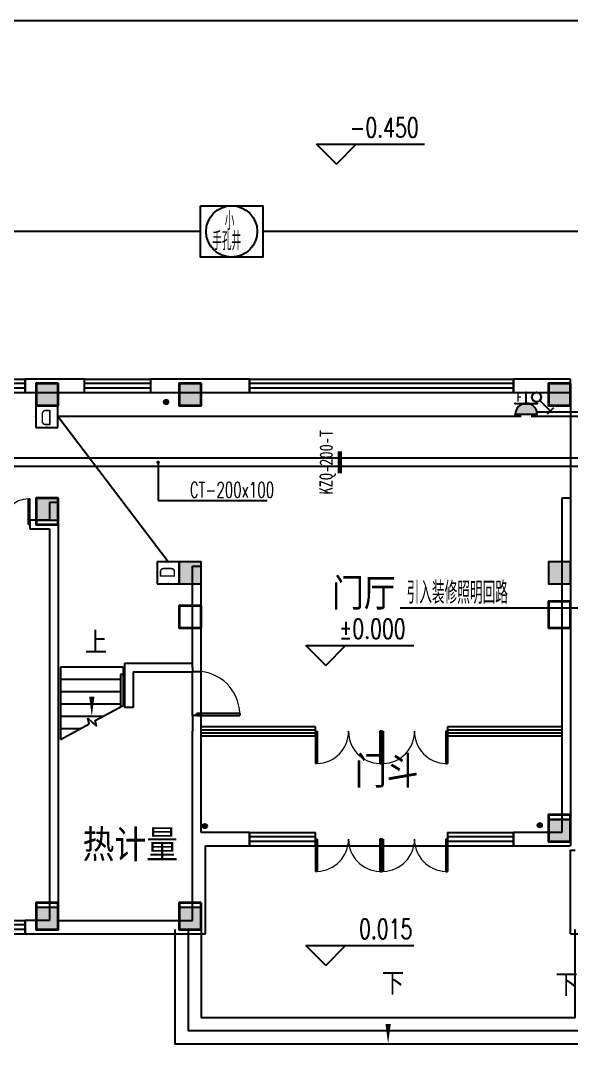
# Model space of a CAD drawing. Extents: x 0 to 302064749, y -59725395 to 1524223.
# Drawn here: x 2102521 to 2115050, y 1416114 to 1439424 of the extents above; entities that cross this region are included whole.
import ezdxf
from ezdxf.enums import TextEntityAlignment as Align

# ---------------------------------------------------------------- set-up
doc = ezdxf.new("R2010")
doc.units = 0
doc.header["$LTSCALE"] = 1000
for name, color, linetype in [('0-底图', 7, 'Continuous'), ('BTTK', 7, 'Continuous'), ('CABLETRAY', 4, 'Continuous'), ('CABLETRAY_DIM', 3, 'Continuous'), ('COLU', 7, 'Continuous'), ('COLU_HATCH', 251, 'Continuous'), ('CURTWALL', 4, 'Continuous'), ('DIM-照明', 3, 'Continuous'), ('DIM_ELEV', 3, 'Continuous'), ('DIM_SYMB', 3, 'Continuous'), ('DOOR_FIRE', 4, 'Continuous'), ('EQUIP-插座', 3, 'Continuous'), ('EQUIP-消防', 3, 'Continuous'), ('EQUIP-照明', 3, 'Continuous'), ('PUB_TEXT', 7, 'Continuous'), ('STAIR', 2, 'Continuous'), ('TEXT', 7, 'Continuous'), ('WALL', 2, 'Continuous'), ('WINDOW', 4, 'Continuous'), ('WIRE-照明', 6, 'Continuous'), ('抗震支吊架', 2, 'Continuous'), ('排水', 153, 'Continuous'), ('看线', 30, 'Continuous'), ('道路-DX', 4, 'Continuous')]:
    doc.layers.add(name, color=color, linetype=linetype)
doc.layers.add('砼柱', color=2, linetype='Continuous', lineweight=35)
doc.styles.add('_TCH_DIM', font='SIMPLEX', dxfattribs={"width": 0.8, "height": 5, "bigfont": 'HZTXT'})
doc.styles.add('_TEL_DIM', font='simplex.shx', dxfattribs={"width": 0.8, "height": 3.5, "bigfont": 'gbcbig.shx'})
doc.styles.add('kzcad', font='', dxfattribs={"width": 0.8})
doc.styles.get("Standard").update_dxf_attribs({"font": 'geniso.shx', "bigfont": 'hztxt.shx'})
doc.styles.add('中西文等高字体', font='simplex.shx', dxfattribs={"width": 0.8, "bigfont": 'gbcbig.shx'})
doc.styles.get('kzcad').set_extended_font_data('SimSun')

# ---------------------------------------------------------------- blocks, each defined once
blk = doc.blocks.new('A$C74FB5005')
at = {"layer": 'WIRE-照明'}
blk.add_lwpolyline([(0, 1167), (1417, 1167), (1417, 0), (0, 0)], close=True, dxfattribs=at)
blk.add_circle((708, 583), 583, dxfattribs=at)
at = {"layer": 'BTTK', "style": '中西文等高字体', "width": 0.7}
for s, height, p in [('小', 417, (552, 618)), ('手孔井', 416.7, (267, 158))]:
    blk.add_text(s, height=height, dxfattribs=at).set_placement(p)
blk = doc.blocks.new('gfhj')
at = {"layer": 'WIRE-照明'}
for p, q in [((2103990, -75075), (2053563, -75075)), ((2136974, -75075), (2105407, -75075))]:
    blk.add_line(p, q, dxfattribs=at)
blk.add_blockref('A$C74FB5005', (2103990, -75658), dxfattribs=at)
blk = doc.blocks.new('ng')
at = {"layer": '排水'}
for p, q in [((345991, 781358), (346091, 781358)), ((346041, 781408), (346041, 781308))]:
    blk.add_line(p, q, dxfattribs=at)
blk.add_circle((346041, 781358), 50, dxfattribs=at)
blk = doc.blocks.new('1111')
at = {"layer": 'COLU_HATCH'}
h = blk.add_hatch(color=256, dxfattribs=at)
h.dxf.hatch_style = 1
h.paths.add_polyline_path([(1141342, 1040091), (1141342, 1040591), (1140842, 1040591), (1140842, 1040091)])
h = blk.add_hatch(color=256, dxfattribs=at)
h.dxf.hatch_style = 1
h.paths.add_polyline_path([(1144592, 1040091), (1144592, 1040591), (1144092, 1040591), (1144092, 1040091)])
h = blk.add_hatch(color=256, dxfattribs=at)
h.dxf.hatch_style = 1
h.paths.add_polyline_path([(1152992, 1040091), (1152992, 1040591), (1152492, 1040591), (1152492, 1040091)])
h = blk.add_hatch(color=256, dxfattribs=at)
h.dxf.hatch_style = 1
h.paths.add_polyline_path([(1141342, 1037491), (1141342, 1037991), (1140842, 1037991), (1140842, 1037491)])
h = blk.add_hatch(color=256, dxfattribs=at)
h.dxf.hatch_style = 1
h.paths.add_polyline_path([(1144592, 1036041), (1144592, 1036541), (1144092, 1036541), (1144092, 1036041)])
h = blk.add_hatch(color=256, dxfattribs=at)
h.dxf.hatch_style = 1
h.paths.add_polyline_path([(1152992, 1036041), (1152992, 1036541), (1152492, 1036541), (1152492, 1036041)])
h = blk.add_hatch(color=256, dxfattribs=at)
h.dxf.hatch_style = 1
h.paths.add_polyline_path([(1152992, 1030191), (1152992, 1030691), (1152492, 1030691), (1152492, 1030191)])
h = blk.add_hatch(color=256, dxfattribs=at)
h.dxf.hatch_style = 1
h.paths.add_polyline_path([(1141342, 1028191), (1141342, 1028691), (1140842, 1028691), (1140842, 1028191)])
h = blk.add_hatch(color=256, dxfattribs=at)
h.dxf.hatch_style = 1
h.paths.add_polyline_path([(1144592, 1028191), (1144592, 1028691), (1144092, 1028691), (1144092, 1028191)])
at = {"layer": 'COLU'}
for points in [[(1141342, 1040091), (1141342, 1040591), (1140842, 1040591), (1140842, 1040091)], [(1144592, 1040091), (1144592, 1040591), (1144092, 1040591), (1144092, 1040091)], [(1152992, 1040091), (1152992, 1040591), (1152492, 1040591), (1152492, 1040091)], [(1141342, 1037491), (1141342, 1037991), (1140842, 1037991), (1140842, 1037491)], [(1144592, 1036041), (1144592, 1036541), (1144092, 1036541), (1144092, 1036041)], [(1152992, 1036041), (1152992, 1036541), (1152492, 1036541), (1152492, 1036041)], [(1152992, 1030191), (1152992, 1030691), (1152492, 1030691), (1152492, 1030191)], [(1141342, 1028191), (1141342, 1028691), (1140842, 1028691), (1140842, 1028191)], [(1144592, 1028191), (1144592, 1028691), (1144092, 1028691), (1144092, 1028191)]]:
    blk.add_lwpolyline(points, close=True, dxfattribs=at)
blk = doc.blocks.new('rtyu')
at = {"layer": '砼柱', "lineweight": 35}
for points in [[(2863458, 656240), (2862958, 656240), (2862958, 655740), (2863458, 655740)], [(2863458, 656240), (2862958, 656240), (2862958, 655740), (2863458, 655740)], [(2866708, 656240), (2866208, 656240), (2866208, 655740), (2866708, 655740)], [(2866708, 656240), (2866208, 656240), (2866208, 655740), (2866708, 655740)], [(2875108, 656240), (2874608, 656240), (2874608, 655740), (2875108, 655740)], [(2875108, 656240), (2874608, 656240), (2874608, 655740), (2875108, 655740)], [(2863458, 653640), (2862958, 653640), (2862958, 653040), (2863458, 653040)], [(2863458, 653640), (2862958, 653640), (2862958, 653040), (2863458, 653040)], [(2875108, 651290), (2874608, 651290), (2874608, 650690), (2875108, 650690)], [(2866708, 651190), (2866208, 651190), (2866208, 650690), (2866708, 650690)], [(2875108, 646440), (2874608, 646440), (2874608, 645840), (2875108, 645840)], [(2863458, 644440), (2862958, 644440), (2862958, 643840), (2863458, 643840)], [(2863458, 644440), (2862958, 644440), (2862958, 643840), (2863458, 643840)], [(2866708, 644440), (2866208, 644440), (2866208, 643840), (2866708, 643840)], [(2866708, 644440), (2866208, 644440), (2866208, 643840), (2866708, 643840)]]:
    blk.add_lwpolyline(points, close=True, dxfattribs=at)
blk = doc.blocks.new('A$C6D717843')
at = {"layer": 'TEXT'}
blk.add_blockref('rtyu', (-2821208, -641940), dxfattribs=at)
blk = doc.blocks.new('$DorLib2D$00000002')
for p, q in [((-0.5, 0), (-0.5, 0.4875)), ((-0.475, 0.4875), (-0.5, 0.4875)), ((-0.475, 0), (-0.475, 0.4875)), ((0.475, 0), (0.475, 0.4875)), ((0.475, 0.4875), (0.5, 0.4875)), ((0.5, 0), (0.5, 0.4875)), ((-0.5, 0), (-0.475, 0)), ((0.5, 0), (0.475, 0))]:
    blk.add_line(p, q)
at = {"lineweight": 13}
for centre, start, end in [((-0.4875, 0), 0, 88.53072), ((0.4875, 0), 91.46928, 180)]:
    blk.add_arc(centre, 0.4875, start, end, dxfattribs=at)
blk = doc.blocks.new('$WINLIB2D$00000001')
at = {"color": 0}
for points in [[(-0.5, 0.5), (-0.5, -0.5)], [(-0.5, 0.5), (0.5, 0.5)], [(0.5, -0.5), (0.5, 0.5)], [(0.5, 0.1667), (-0.5, 0.1667)], [(0.5, -0.1667), (-0.5, -0.1667)], [(-0.5, -0.5), (0.5, -0.5)]]:
    blk.add_lwpolyline(points, dxfattribs=at)
blk = doc.blocks.new('$DorLib2D$00000001')
for p, q in [((0.45, 0.975), (0.5, 0.975)), ((0.45, 0), (0.45, 0.975)), ((0.5, 0), (0.5, 0.975)), ((0.5, 0), (0.45, 0))]:
    blk.add_line(p, q)
at = {"lineweight": 13}
blk.add_arc((0.475, 0), 0.975, 91.4693, 180, dxfattribs=at)
blk = doc.blocks.new('gfhjghj')
blk.add_lwpolyline([(1117132.7, -57649.9), (1117632.7, -57649.9), (1117632.7, -58149.9), (1117132.7, -58149.9)], close=True)
at = {"layer": 'CURTWALL'}
for p, q in [((1111832.7, -55549.9), (1109232.7, -55549.9)), ((1109232.7, -55616.6), (1111832.7, -55616.6)), ((1109232.7, -55683.3), (1111832.7, -55683.3)), ((1111832.7, -55749.9), (1111832.7, -55549.9)), ((1117432.7, -55549.9), (1114832.7, -55549.9)), ((1114832.7, -55549.9), (1114832.7, -55749.9)), ((1114832.7, -55616.6), (1117432.7, -55616.6)), ((1114832.7, -55683.3), (1117432.7, -55683.3)), ((1109232.7, -55749.9), (1111832.7, -55749.9)), ((1114832.7, -55749.9), (1117432.7, -55749.9))]:
    blk.add_line(p, q, dxfattribs=at)
at = {"layer": 'DIM_ELEV'}
for p, q in [((1112307.4, -42761.3), (1111857.4, -42311.3)), ((1111857.4, -42311.3), (1114308.4, -42311.3)), ((1112307.4, -42761.3), (1112757.4, -42311.3)), ((1112064.2, -54152.1), (1111614.2, -53702.1)), ((1111614.2, -53702.1), (1114065.2, -53702.1)), ((1112064.2, -54152.1), (1112514.2, -53702.1)), ((1112064.2, -60969), (1111614.2, -60519)), ((1111614.2, -60519), (1114065.2, -60519)), ((1112064.2, -60969), (1112514.2, -60519))]:
    blk.add_line(p, q, dxfattribs=at)
at = {"layer": 'DIM_SYMB'}
for points in [[(1106745.2, -54049.9, 0, 0, 0), (1106745.2, -55309.9, 0, 120, 0), (1106745.2, -54859.9, 0, 0, 0)], [(1113482.7, -61792.9, 0, 0, 0), (1113482.7, -62749.9, 0, 120, 0), (1113482.7, -62299.9, 0, 0, 0)]]:
    blk.add_lwpolyline(points, format="xyseb", dxfattribs=at)
at = {"layer": 'DOOR_FIRE'}
for p, q in [((1109032.7, -55288.7), (1109032.7, -54288.7)), ((1109232.7, -55288.7), (1109232.7, -54288.7))]:
    blk.add_line(p, q, dxfattribs=at)
at = {"layer": 'STAIR'}
for p, q in [((1106032.7, -54189.9), (1106032.7, -55833.9)), ((1107457.7, -54189.9), (1106032.7, -54189.9)), ((1107457.7, -54189.9), (1107457.7, -54359.9)), ((1107397.7, -54469.9), (1106032.7, -54469.9)), ((1107397.7, -54359.9), (1107397.7, -55098.3)), ((1107457.7, -54359.9), (1107397.7, -54359.9)), ((1107457.7, -54359.9), (1107457.7, -55066)), ((1107457.7, -54359.9), (1107457.7, -55066)), ((1107397.7, -54749.9), (1106032.7, -54749.9)), ((1107397.7, -55029.9), (1106032.7, -55029.9)), ((1106824.3, -55407.3), (1107457.7, -55066)), ((1107005.1, -55309.9), (1106032.7, -55309.9)), ((1106683.7, -55483.1), (1106652.6, -55351.7)), ((1106652.6, -55351.7), (1106853.5, -55530.6)), ((1106853.5, -55530.6), (1106824.3, -55407.3)), ((1106032.7, -55833.9), (1106683.7, -55483.1)), ((1106485.4, -55589.9), (1106032.7, -55589.9))]:
    blk.add_line(p, q, dxfattribs=at)
for points in [[(1108632.7, -60149.9), (1108632.7, -62749.9), (1118332.7, -62749.9), (1118332.7, -62049.9)], [(1108932.7, -60149.9), (1108932.7, -62449.9), (1118032.7, -62449.9), (1118032.7, -62049.9)], [(1109232.7, -60149.9), (1109232.7, -62149.9), (1117732.7, -62149.9), (1117732.7, -60149.9)]]:
    blk.add_lwpolyline(points, dxfattribs=at)
at = {"layer": 'WALL'}
for p, q in [((1106582.7, -47649.9), (1105232.7, -47649.9)), ((1105232.7, -47649.9), (1105232.7, -47949.9)), ((1106582.7, -47949.9), (1106582.7, -47649.9)), ((1110332.7, -47649.9), (1108082.7, -47649.9)), ((1108082.7, -47649.9), (1108082.7, -47949.9)), ((1110332.7, -47949.9), (1110332.7, -47649.9)), ((1117632.7, -47649.9), (1116332.7, -47649.9)), ((1116332.7, -47649.9), (1116332.7, -47949.9)), ((1117632.7, -47949.9), (1117632.7, -47649.9)), ((1105232.7, -47949.9), (1106582.7, -47949.9)), ((1108082.7, -47949.9), (1110332.7, -47949.9)), ((1116332.7, -47949.9), (1117632.7, -47949.9)), ((1105782.7, -50449.9), (1105782.7, -50849.9)), ((1105982.7, -50449.9), (1105782.7, -50449.9)), ((1105982.7, -50449.9), (1105982.7, -50949.9)), ((1117432.7, -50349.9), (1117432.7, -55649.9)), ((1117632.7, -50349.9), (1117432.7, -50349.9)), ((1117632.7, -50349.9), (1117632.7, -55649.9)), ((1105782.7, -50849.9), (1105332.7, -50849.9)), ((1105332.7, -50849.9), (1105332.7, -51049.9)), ((1105982.7, -50949.9), (1105982.7, -59949.9)), ((1105332.7, -51049.9), (1105782.7, -51049.9)), ((1105782.7, -51049.9), (1105782.7, -59949.9)), ((1109032.7, -54198.2), (1109032.7, -51899.9)), ((1109032.7, -51899.9), (1109232.7, -51899.9)), ((1109232.7, -54198.2), (1109232.7, -51899.9)), ((1107485.7, -54098.2), (1109032.7, -54098.2)), ((1107485.7, -54098.2), (1107485.7, -55109.1)), ((1107685.7, -54298.2), (1109032.7, -54298.2)), ((1107685.7, -54298.2), (1107685.7, -55109.1)), ((1109032.7, -54198.2), (1109032.7, -54288.7)), ((1109032.7, -54288.7), (1109232.7, -54288.7)), ((1109232.7, -54288.7), (1109232.7, -54198.2)), ((1107685.7, -55109.1), (1107485.7, -55109.1)), ((1109232.7, -55288.7), (1109032.7, -55288.7)), ((1109032.7, -55288.7), (1109032.7, -55649.9)), ((1109232.7, -55649.9), (1109232.7, -55288.7)), ((1109032.7, -58049.9), (1109032.7, -55649.9)), ((1109232.7, -57949.9), (1109232.7, -55649.9)), ((1117432.7, -55649.9), (1117432.7, -57949.9)), ((1117632.7, -55649.9), (1117632.7, -58249.9)), ((1110332.7, -57949.9), (1109232.7, -57949.9)), ((1110332.7, -58249.9), (1110332.7, -57949.9)), ((1117432.7, -57949.9), (1116332.7, -57949.9)), ((1116332.7, -57949.9), (1116332.7, -58249.9)), ((1109032.7, -59949.9), (1109032.7, -58049.9)), ((1109332.7, -58249.9), (1110332.7, -58249.9)), ((1109332.7, -60249.9), (1109332.7, -58249.9)), ((1116332.7, -58249.9), (1117632.7, -58249.9)), ((1117632.7, -60249.9), (1117632.7, -58349.9)), ((1117632.7, -58349.9), (1117732.7, -58349.9)), ((1105782.7, -59949.9), (1105232.7, -59949.9)), ((1105232.7, -59949.9), (1105232.7, -60249.9)), ((1105982.7, -59949.9), (1109032.7, -59949.9)), ((1105232.7, -60249.9), (1105882.7, -60249.9)), ((1105882.7, -60249.9), (1109332.7, -60249.9)), ((1117632.7, -60249.9), (1119382.7, -60249.9))]:
    blk.add_line(p, q, dxfattribs=at)
at = {"layer": 'WINDOW'}
for p, q in [((1111832.7, -58249.9), (1113332.7, -58249.9)), ((1113332.7, -58249.9), (1114832.7, -58249.9))]:
    blk.add_line(p, q, dxfattribs=at)
at = {"layer": '看线', "linetype": 'Continuous'}
blk.add_line((1117632.7, -47749.9), (1117632.7, -50349.9), dxfattribs=at)
at = {"layer": '道路-DX', "ltscale": 5}
blk.add_line((1060432.7, -39499.9), (1142132.7, -39499.9), dxfattribs=at)
for name, p in [('A$C6D717843', (1063732.7, -62049.9)), ('1111', (-35359.3, -1088341))]:
    blk.add_blockref(name, p)
at = {"layer": 'DOOR_FIRE', "xscale": 1000, "yscale": 1000, "zscale": 200, "rotation": 270}
blk.add_blockref('$DorLib2D$00000001', (1109132.7, -54788.7), dxfattribs=at)
at = {"layer": 'WINDOW'}
for name, p, xscale, yscale, zscale, rotation in [('$WINLIB2D$00000001', (1103932.7, -47799.9), 2600, 300, 300, 1.642450161635112e-08), ('$WINLIB2D$00000001', (1107332.7, -47799.9), -1500, 300, 300, 180.0000000164245), ('$WINLIB2D$00000001', (1113332.7, -47799.9), 6000.000000209897, 300, 300, 1.642450161635112e-08), ('$DorLib2D$00000002', (1104732.7, -50949.9), 1200, 1200, 200, 359.9999999822147), ('$DorLib2D$00000002', (1112582.7, -55649.9), 1500, 1500, 200, 180.0000000163768), ('$DorLib2D$00000002', (1114082.7, -55649.9), 1500, 1500, 200, 180.0000000163768), ('$WINLIB2D$00000001', (1111082.7, -58099.9), 1500, 300, 300, 1.637669985135529e-08), ('$WINLIB2D$00000001', (1115582.7, -58099.9), 1500, 300, 300, 1.637669985135529e-08), ('$DorLib2D$00000002', (1112582.7, -58099.9), 1500, 1500, 300, 180.0000000163768), ('$DorLib2D$00000002', (1114082.7, -58099.9), 1500, 1500, 300, 180.0000000163768), ('$WINLIB2D$00000001', (1103932.7, -60099.9), 2600, 300, 300, 1.581170447013389e-08)]:
    blk.add_blockref(name, p, dxfattribs=dict(at, xscale=xscale, yscale=yscale, zscale=zscale, rotation=rotation))
at = {"layer": '排水'}
for p in [(762394, -829525.1), (763273.5, -839159.8), (770890.3, -839141.4)]:
    blk.add_blockref('ng', p, dxfattribs=at)
at = {"layer": 'PUB_TEXT', "style": '_TCH_DIM', "width": 0.705882}
for s, p in [('-0.450', (1112613.4, -42153.8)), ('%%P0.000', (1112370.2, -53544.6)), ('0.015', (1112820.2, -60361.5))]:
    blk.add_text(s, height=446.25, dxfattribs=at).set_placement(p)
at = {"layer": 'PUB_TEXT'}
for s, p in [('门厅', (1112206.7, -52887.4)), ('门斗', (1112726.8, -56930.9)), ('热计量', (1106535.6, -58601.1))]:
    blk.add_text(s, height=723.4, dxfattribs=at).set_placement(p)
at = {"layer": 'PUB_TEXT', "style": '_TCH_DIM'}
for s, p in [('上', (1106588.9, -53892.4)), ('下', (1113340.3, -61635.4)), ('下', (1117290.4, -61662.4))]:
    blk.add_text(s, height=506.4, dxfattribs=at).set_placement(p)
blk = doc.blocks.new('$equip$00001764')
for p, q in [((-0.5, 1.05), (-0.5, 1)), ((-0.5, 1), (0.5, 1)), ((0.5, 1.05), (0.5, 1)), ((0.5, 0.5), (-0.5, 0.5)), ((0, 0.5), (0, 0))]:
    blk.add_line(p, q)
blk.add_arc((0, 1), 0.5, 180, 0)
for p in [(-0.5, 0.5), (0.5, 0.5), (0, 0)]:
    blk.add_point(p)
for points in [[(0.433, 0.75), (-0.433, 0.75), (0.5, 1), (-0.5, 1)], [(0.25, 0.567), (-0.25, 0.567), (0.433, 0.75), (-0.433, 0.75)], [(0, 0.5), (0, 0.5), (0.25, 0.567), (-0.25, 0.567)]]:
    blk.add_solid(points)
at = {"color": 7, "style": '_TEL_DIM'}
blk.add_attdef('$TEXT$', text='', height=0.4, dxfattribs=at).set_placement((0.303, 0.211), align=Align.MIDDLE_CENTER)
at = {"color": 7, "style": '_TEL_DIM', "flags": 1}
blk.add_attdef('A', text='', height=0.00002, dxfattribs=at).set_placement((0, 0), align=Align.MIDDLE_CENTER)
blk = doc.blocks.new('$equip$00002327')
for p, q in [((0.484, 0.975), (0.766, 0.692)), ((0.147, 0.356), (0.625, 0.833))]:
    blk.add_line(p, q)
blk.add_circle((0, 0.208), 0.208)
for p in [(-0.208, 0.208), (0, 0.417), (0, 0), (0.208, 0.208)]:
    blk.add_point(p)
at = {"color": 7, "flags": 1}
blk.add_attdef('A', text='', height=0.00002, dxfattribs=at).set_placement((0, 0), align=Align.MIDDLE_CENTER)
blk = doc.blocks.new('$equip$00002755')
for p, q in [((0.5, 0.5), (-0.5, 0.5)), ((-0.5, 0.5), (-0.5, -0.5)), ((0.5, -0.5), (0.5, 0.5)), ((-0.5, -0.5), (0.5, -0.5))]:
    blk.add_line(p, q)
at = {"const_width": 0.04}
blk.add_lwpolyline([(-0.5, 0.5), (0.5, 0.5), (0.5, -0.5), (-0.5, -0.5), (-0.5, 0.5), (0.5, 0.5)], dxfattribs=at)
for p in [(0, 0.5), (-0.5, 0), (0.5, 0), (-0.027, -0.5)]:
    blk.add_point(p)
at = {"color": 7}
blk.add_attdef('$TEXT$', text='', height=0.4, dxfattribs=at).set_placement((0.026, -0.008), align=Align.MIDDLE_CENTER)
at = {"color": 7, "flags": 1}
for tag, height, p in [('A', 0.00002, (0, 0)), ('B', 0.4, (0.755, -0.254))]:
    blk.add_attdef(tag, text='', height=height, dxfattribs=at).set_placement(p, align=Align.MIDDLE_CENTER)

msp = doc.modelspace()

# ---------------------------------------------------------------- linework, layer by layer
at = {"layer": 'CABLETRAY'}
for p, q in [((2088832, 1429489), (2141081, 1429489)), ((2141081, 1429289), (2088832, 1429289))]:
    msp.add_line(p, q, dxfattribs=at)
at = {"layer": 'CABLETRAY_DIM'}
for p, q in [((2105650, 1429386), (2105650, 1428516)), ((2105650, 1428516), (2108128, 1428516))]:
    msp.add_line(p, q, dxfattribs=at)
at = {"layer": 'CABLETRAY_DIM', "const_width": 40}
msp.add_lwpolyline([(2105650, 1429406, 1), (2105650, 1429366, 1)], format="xyb", close=True, dxfattribs=at)
at = {"layer": 'DIM-照明'}
for p, q in [((2113990, 1426072), (2111150, 1426072)), ((2121444, 1426072), (2113990, 1426072))]:
    msp.add_line(p, q, dxfattribs=at)
at = {"layer": 'WIRE-照明'}
for p, q in [((2114253, 1430536), (2114262, 1430536)), ((2114262, 1430536), (2114550, 1430536)), ((2114550, 1430536), (2115487, 1430536)), ((2113908, 1430424), (2103366, 1430424)), ((2105880, 1427124), (2103366, 1430424)), ((2115617, 1430424), (2114133, 1430424))]:
    msp.add_line(p, q, dxfattribs=at)
at = {"layer": '抗震支吊架', "color": 2, "const_width": 100}
msp.add_lwpolyline([(2109780, 1429139), (2109780, 1429639)], dxfattribs=at)

# ---------------------------------------------------------------- block references
at = {"layer": '0-底图'}
for name, p in [('gfhjghj', (997397, 1478924)), ('gfhj', (2624, 1509706))]:
    msp.add_blockref(name, p, dxfattribs=at)
at = {"layer": 'EQUIP-插座'}
ref = msp.add_blockref('$equip$00001764', (2114020, 1430974), dxfattribs=dict(at, xscale=500, yscale=500, zscale=500, rotation=180))
ref.add_attrib('$TEXT$', 'F', dxfattribs={"layer": '0', "color": 7, "height": 200, "style": '_TEL_DIM'}).set_placement((2113869, 1430868), align=Align.MIDDLE_CENTER)
at = {"layer": 'EQUIP-消防', "ltscale": 5}
ref = msp.add_blockref('$equip$00002755', (2103116, 1430424), dxfattribs=dict(at, xscale=500, yscale=500, zscale=500, rotation=180))
ref.add_attrib('$TEXT$', 'D', dxfattribs={"layer": '0', "color": 7, "height": 350, "rotation": 180}).set_placement((2103103, 1430405), align=Align.MIDDLE_CENTER)
ref = msp.add_blockref('$equip$00002755', (2105880, 1426874), dxfattribs=dict(at, xscale=500, yscale=500, zscale=500, rotation=90))
ref.add_attrib('$TEXT$', 'D', dxfattribs={"layer": '0', "color": 7, "height": 350, "rotation": 90}).set_placement((2105861, 1426887), align=Align.MIDDLE_CENTER)
at = {"layer": 'EQUIP-照明', "xscale": 500, "yscale": 500, "zscale": 500, "rotation": 270}
msp.add_blockref('$equip$00002327', (2114151, 1430866), dxfattribs=at)

# ---------------------------------------------------------------- texts
at = {"layer": 'CABLETRAY_DIM', "color": 7, "style": '_TEL_DIM', "width": 0.64}
msp.add_text('CT-200x100', height=350, dxfattribs=at).set_placement((2106369, 1428586))
at = {"layer": 'DIM-照明', "color": 7, "style": '_TEL_DIM', "width": 0.8}
msp.add_text('引入装修照明回路', height=500, dxfattribs=at).set_placement((2111300, 1426172))
at = {"layer": '抗震支吊架', "color": 2, "style": 'kzcad', "width": 0.8}
msp.add_text('KZQ-200-T', height=300, rotation=89.8854, dxfattribs=at).set_placement((2109620, 1429389), align=Align.CENTER)

doc.saveas('drawing.dxf')
